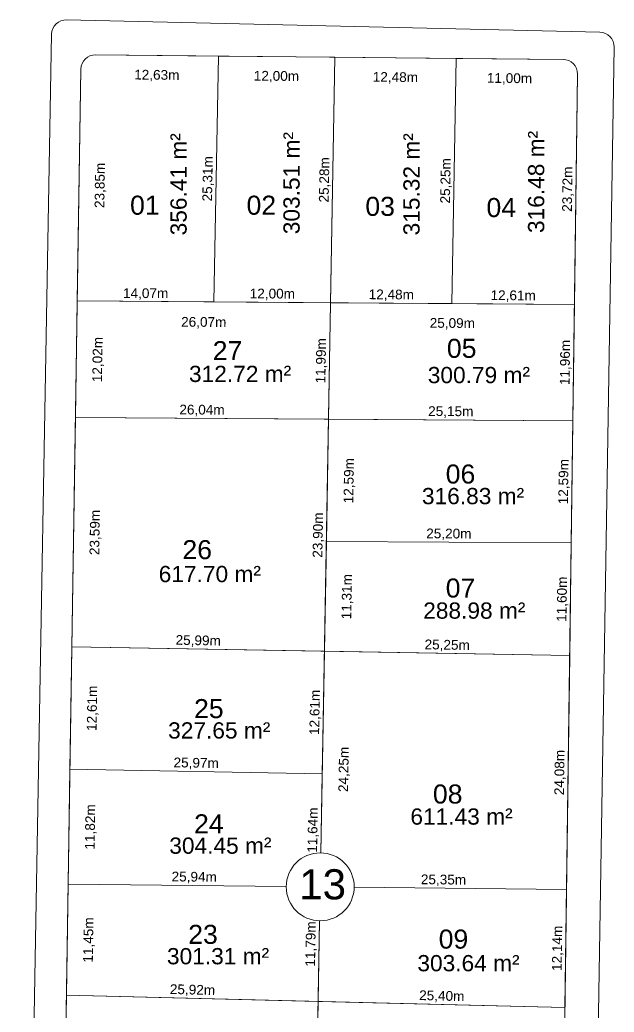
# Model space of a CAD drawing. Header units: metres. Extents: x 3808 to 8215, y 2374 to 6187.
# Drawn here: x 4691.3 to 4752.5, y 4696.6 to 4798.8 of the extents above; entities that cross this region are included whole.
import ezdxf
from ezdxf.enums import TextEntityAlignment as Align

# ---------------------------------------------------------------- set-up
doc = ezdxf.new("R2010")
doc.units = ezdxf.units.M
for name, color, linetype in [('Areas Lotes', 1, 'Continuous'), ('Calçada', 8, 'Continuous'), ('COTAS', 7, 'Continuous'), ('Lote', 7, 'Continuous'), ('Nº Lote', 7, 'Continuous'), ('Nº. quadra', 7, 'Continuous'), ('quadras', 7, 'Continuous')]:
    doc.layers.add(name, color=color, linetype=linetype)
doc.styles.add('Arial', font='arial.ttf')
doc.dimstyles.new('Copy(2) of ISO-25', dxfattribs={"dimtxt": 1, "dimasz": 2.5, "dimexe": 1.25, "dimexo": 0.625, "dimgap": 0.2, "dimtad": 1, "dimtoh": 1, "dimlfac": 1, "dimzin": 1, "dimtxsty": 'Arial', "dimblk": 'NONE', "dimcen": 0, "dimse1": 1, "dimse2": 1, "dimsd1": 1, "dimsd2": 1, "dimclrt": 256, "dimaunit": 1, "dimadec": 3, "dimazin": 0, "dimtfac": 1, "dimtmove": 0, "dimatfit": 3, "dimldrblk": 'NONE', "dimfxl": 1, "dimtolj": 1, "dimtzin": 0, "dimarcsym": 0})

# ---------------------------------------------------------------- blocks, each defined once
blk = doc.blocks.new('*D3574')
at = {"layer": 'Defpoints', "color": 0, "linetype": 'Continuous', "transparency": 16777216}
for p in [(4747.41, 4697.11), (4747.41, 4697.11), (4747.25, 4685.35)]:
    blk.add_point(p, dxfattribs=at)
at = {"layer": 'COTAS', "linetype": 'Continuous', "lineweight": 5, "transparency": 16777216, "insert": (4746.53, 4691.24), "char_height": 1, "attachment_point": 5, "rotation": 89.2274, "style": 'Arial'}
blk.add_mtext('\\A1;11,76m', dxfattribs=at)
blk = doc.blocks.new('_None')
blk = doc.blocks.new('*D3575')
at = {"layer": 'Defpoints', "color": 0, "linetype": 'Continuous', "transparency": 16777216}
for p in [(4747.57, 4709.24), (4747.57, 4709.24), (4747.41, 4697.11)]:
    blk.add_point(p, dxfattribs=at)
at = {"layer": 'COTAS', "linetype": 'Continuous', "lineweight": 5, "transparency": 16777216, "insert": (4746.69, 4703.19), "char_height": 1, "attachment_point": 5, "rotation": 89.2274, "style": 'Arial'}
blk.add_mtext('\\A1;12,14m', dxfattribs=at)
blk = doc.blocks.new('*D3576')
at = {"layer": 'Defpoints', "color": 0, "linetype": 'Continuous', "transparency": 16777216}
for p in [(4747.9, 4733.32), (4747.9, 4733.32), (4747.57, 4709.24)]:
    blk.add_point(p, dxfattribs=at)
at = {"layer": 'COTAS', "linetype": 'Continuous', "lineweight": 5, "transparency": 16777216, "insert": (4746.93, 4721.29), "char_height": 1, "attachment_point": 5, "rotation": 89.2274, "style": 'Arial'}
blk.add_mtext('\\A1;24,08m', dxfattribs=at)
blk = doc.blocks.new('*D3577')
at = {"layer": 'Defpoints', "color": 0, "linetype": 'Continuous', "transparency": 16777216}
for p in [(4748.05, 4744.92), (4748.05, 4744.92), (4747.9, 4733.32)]:
    blk.add_point(p, dxfattribs=at)
at = {"layer": 'COTAS', "linetype": 'Continuous', "lineweight": 5, "transparency": 16777216, "insert": (4747.18, 4739.13), "char_height": 1, "attachment_point": 5, "rotation": 89.2274, "style": 'Arial'}
blk.add_mtext('\\A1;11,60m', dxfattribs=at)
blk = doc.blocks.new('*D3578')
at = {"layer": 'Defpoints', "color": 0, "linetype": 'Continuous', "transparency": 16777216}
for p in [(4748.22, 4757.51), (4748.22, 4757.51), (4748.05, 4744.92)]:
    blk.add_point(p, dxfattribs=at)
at = {"layer": 'COTAS', "linetype": 'Continuous', "lineweight": 5, "transparency": 16777216, "insert": (4747.34, 4751.23), "char_height": 1, "attachment_point": 5, "rotation": 89.2274, "style": 'Arial'}
blk.add_mtext('\\A1;12,59m', dxfattribs=at)
blk = doc.blocks.new('*D3579')
at = {"layer": 'Defpoints', "color": 0, "linetype": 'Continuous', "transparency": 16777216}
for p in [(4748.39, 4769.47), (4748.39, 4769.47), (4748.22, 4757.51)]:
    blk.add_point(p, dxfattribs=at)
at = {"layer": 'COTAS', "linetype": 'Continuous', "lineweight": 5, "transparency": 16777216, "insert": (4747.5, 4763.5), "char_height": 1, "attachment_point": 5, "rotation": 89.2274, "style": 'Arial'}
blk.add_mtext('\\A1;11,96m', dxfattribs=at)
blk = doc.blocks.new('*D3580')
at = {"layer": 'Defpoints', "color": 0, "linetype": 'Continuous', "transparency": 16777216}
for p in [(4748.71, 4793.18), (4748.71, 4793.18), (4748.39, 4769.47)]:
    blk.add_point(p, dxfattribs=at)
at = {"layer": 'COTAS', "linetype": 'Continuous', "lineweight": 5, "transparency": 16777216, "insert": (4747.74, 4781.34), "char_height": 1, "attachment_point": 5, "rotation": 89.2274, "style": 'Arial'}
blk.add_mtext('\\A1;23,72m', dxfattribs=at)
blk = doc.blocks.new('*D3581')
at = {"layer": 'Defpoints', "color": 0, "linetype": 'Continuous', "transparency": 16777216}
for p in [(4699.11, 4795.16), (4711.74, 4795.04), (4711.71, 4792.16)]:
    blk.add_point(p, dxfattribs=at)
at = {"layer": 'COTAS', "linetype": 'Continuous', "lineweight": 5, "transparency": 16777216, "insert": (4705.41, 4793.02), "char_height": 1, "attachment_point": 5, "rotation": 359.4531, "style": 'Arial'}
blk.add_mtext('\\A1;12,63m', dxfattribs=at)
blk = doc.blocks.new('*D3582')
at = {"layer": 'Defpoints', "color": 0, "linetype": 'Continuous', "transparency": 16777216}
for p in [(4711.74, 4795.04), (4723.74, 4794.93), (4723.71, 4792.05)]:
    blk.add_point(p, dxfattribs=at)
at = {"layer": 'COTAS', "linetype": 'Continuous', "lineweight": 5, "transparency": 16777216, "insert": (4717.72, 4792.91), "char_height": 1, "attachment_point": 5, "rotation": 359.4531, "style": 'Arial'}
blk.add_mtext('\\A1;12,00m', dxfattribs=at)
blk = doc.blocks.new('*D3583')
at = {"layer": 'Defpoints', "color": 0, "linetype": 'Continuous', "transparency": 16777216}
for p in [(4723.74, 4794.93), (4736.22, 4794.81), (4736.19, 4791.93)]:
    blk.add_point(p, dxfattribs=at)
at = {"layer": 'COTAS', "linetype": 'Continuous', "lineweight": 5, "transparency": 16777216, "insert": (4729.96, 4792.79), "char_height": 1, "attachment_point": 5, "rotation": 359.4531, "style": 'Arial'}
blk.add_mtext('\\A1;12,48m', dxfattribs=at)
blk = doc.blocks.new('*D3584')
at = {"layer": 'Defpoints', "color": 0, "linetype": 'Continuous', "transparency": 16777216}
for p in [(4736.22, 4794.81), (4747.22, 4794.7), (4747.19, 4791.82)]:
    blk.add_point(p, dxfattribs=at)
at = {"layer": 'COTAS', "linetype": 'Continuous', "lineweight": 5, "transparency": 16777216, "insert": (4741.7, 4792.68), "char_height": 1, "attachment_point": 5, "rotation": 359.4531, "style": 'Arial'}
blk.add_mtext('\\A1;11,00m', dxfattribs=at)
blk = doc.blocks.new('*D3585')
at = {"layer": 'Defpoints', "color": 0, "linetype": 'Continuous', "transparency": 16777216}
for p in [(4711.74, 4795.04), (4711.29, 4769.74), (4711.29, 4769.74)]:
    blk.add_point(p, dxfattribs=at)
at = {"layer": 'COTAS', "linetype": 'Continuous', "lineweight": 5, "transparency": 16777216, "insert": (4710.72, 4782.41), "char_height": 1, "attachment_point": 5, "rotation": 88.9822, "style": 'Arial'}
blk.add_mtext('\\A1;25,31m', dxfattribs=at)
blk = doc.blocks.new('*D3586')
at = {"layer": 'Defpoints', "color": 0, "linetype": 'Continuous', "transparency": 16777216}
for p in [(4723.74, 4794.93), (4723.29, 4769.65), (4723.29, 4769.65)]:
    blk.add_point(p, dxfattribs=at)
at = {"layer": 'COTAS', "linetype": 'Continuous', "lineweight": 5, "transparency": 16777216, "insert": (4722.72, 4782.3), "char_height": 1, "attachment_point": 5, "rotation": 88.9816, "style": 'Arial'}
blk.add_mtext('\\A1;25,28m', dxfattribs=at)
blk = doc.blocks.new('*D3587')
at = {"layer": 'Defpoints', "color": 0, "linetype": 'Continuous', "transparency": 16777216}
for p in [(4736.22, 4794.81), (4735.77, 4769.56), (4735.77, 4769.56)]:
    blk.add_point(p, dxfattribs=at)
at = {"layer": 'COTAS', "linetype": 'Continuous', "lineweight": 5, "transparency": 16777216, "insert": (4735.2, 4782.2), "char_height": 1, "attachment_point": 5, "rotation": 88.9816, "style": 'Arial'}
blk.add_mtext('\\A1;25,25m', dxfattribs=at)
blk = doc.blocks.new('*D3588')
at = {"layer": 'Defpoints', "color": 0, "linetype": 'Continuous', "transparency": 16777216}
for p in [(4697.22, 4769.84), (4711.29, 4769.84), (4711.29, 4769.74)]:
    blk.add_point(p, dxfattribs=at)
at = {"layer": 'COTAS', "linetype": 'Continuous', "lineweight": 5, "transparency": 16777216, "insert": (4704.26, 4770.54), "char_height": 1, "attachment_point": 5, "style": 'Arial'}
blk.add_mtext('\\A1;14,07m', dxfattribs=at)
blk = doc.blocks.new('*D3589')
at = {"layer": 'Defpoints', "color": 0, "linetype": 'Continuous', "transparency": 16777216}
for p in [(4711.29, 4769.74), (4723.29, 4769.65), (4723.29, 4769.65)]:
    blk.add_point(p, dxfattribs=at)
at = {"layer": 'COTAS', "linetype": 'Continuous', "lineweight": 5, "transparency": 16777216, "insert": (4717.3, 4770.5), "char_height": 1, "attachment_point": 5, "rotation": 359.5816, "style": 'Arial'}
blk.add_mtext('\\A1;12,00m', dxfattribs=at)
blk = doc.blocks.new('*D3590')
at = {"layer": 'Defpoints', "color": 0, "linetype": 'Continuous', "transparency": 16777216}
for p in [(4723.29, 4769.65), (4735.77, 4769.56), (4735.77, 4769.56)]:
    blk.add_point(p, dxfattribs=at)
at = {"layer": 'COTAS', "linetype": 'Continuous', "lineweight": 5, "transparency": 16777216, "insert": (4729.54, 4770.41), "char_height": 1, "attachment_point": 5, "rotation": 359.5816, "style": 'Arial'}
blk.add_mtext('\\A1;12,48m', dxfattribs=at)
blk = doc.blocks.new('*D3591')
at = {"layer": 'Defpoints', "color": 0, "linetype": 'Continuous', "transparency": 16777216}
for p in [(4735.77, 4769.56), (4748.39, 4769.47), (4748.39, 4769.47)]:
    blk.add_point(p, dxfattribs=at)
at = {"layer": 'COTAS', "linetype": 'Continuous', "lineweight": 5, "transparency": 16777216, "insert": (4742.08, 4770.32), "char_height": 1, "attachment_point": 5, "rotation": 359.5816, "style": 'Arial'}
blk.add_mtext('\\A1;12,61m', dxfattribs=at)
blk = doc.blocks.new('*D3592')
at = {"layer": 'Defpoints', "color": 0, "linetype": 'Continuous', "transparency": 16777216}
for p in [(4697.6, 4793.69), (4700.62, 4793.64), (4697.22, 4769.84)]:
    blk.add_point(p, dxfattribs=at)
at = {"layer": 'COTAS', "linetype": 'Continuous', "lineweight": 5, "transparency": 16777216, "insert": (4699.63, 4781.73), "char_height": 1, "attachment_point": 5, "rotation": 89.101, "style": 'Arial'}
blk.add_mtext('\\A1;23,85m', dxfattribs=at)
blk = doc.blocks.new('*D3593')
at = {"layer": 'Defpoints', "color": 0, "linetype": 'Continuous', "transparency": 16777216}
for p in [(4697.04, 4757.83), (4723.08, 4757.67), (4723.08, 4757.67)]:
    blk.add_point(p, dxfattribs=at)
at = {"layer": 'COTAS', "linetype": 'Continuous', "lineweight": 5, "transparency": 16777216, "insert": (4710.06, 4758.55), "char_height": 1, "attachment_point": 5, "rotation": 359.6449, "style": 'Arial'}
blk.add_mtext('\\A1;26,04m', dxfattribs=at)
blk = doc.blocks.new('*D3594')
at = {"layer": 'Defpoints', "color": 0, "linetype": 'Continuous', "transparency": 16777216}
for p in [(4723.08, 4757.67), (4748.22, 4757.51), (4748.22, 4757.51)]:
    blk.add_point(p, dxfattribs=at)
at = {"layer": 'COTAS', "linetype": 'Continuous', "lineweight": 5, "transparency": 16777216, "insert": (4735.66, 4758.39), "char_height": 1, "attachment_point": 5, "rotation": 359.6449, "style": 'Arial'}
blk.add_mtext('\\A1;25,15m', dxfattribs=at)
blk = doc.blocks.new('*D3595')
at = {"layer": 'Defpoints', "color": 0, "linetype": 'Continuous', "transparency": 16777216}
for p in [(4723.29, 4769.65), (4723.29, 4769.65), (4723.08, 4757.67)]:
    blk.add_point(p, dxfattribs=at)
at = {"layer": 'COTAS', "linetype": 'Continuous', "lineweight": 5, "transparency": 16777216, "insert": (4722.38, 4763.67), "char_height": 1, "attachment_point": 5, "rotation": 88.9816, "style": 'Arial'}
blk.add_mtext('\\A1;11,99m', dxfattribs=at)
blk = doc.blocks.new('*D3596')
at = {"layer": 'Defpoints', "color": 0, "linetype": 'Continuous', "transparency": 16777216}
for p in [(4697.22, 4769.84), (4697.04, 4757.83), (4700.1, 4757.78)]:
    blk.add_point(p, dxfattribs=at)
at = {"layer": 'COTAS', "linetype": 'Continuous', "lineweight": 5, "transparency": 16777216, "insert": (4699.39, 4763.8), "char_height": 1, "attachment_point": 5, "rotation": 89.101, "style": 'Arial'}
blk.add_mtext('\\A1;12,02m', dxfattribs=at)
blk = doc.blocks.new('*D3597')
at = {"layer": 'Defpoints', "color": 0, "linetype": 'Continuous', "transparency": 16777216}
for p in [(4697.22, 4769.84), (4723.29, 4769.65), (4723.27, 4766.68)]:
    blk.add_point(p, dxfattribs=at)
at = {"layer": 'COTAS', "linetype": 'Continuous', "lineweight": 5, "transparency": 16777216, "insert": (4710.24, 4767.58), "char_height": 1, "attachment_point": 5, "rotation": 359.5816, "style": 'Arial'}
blk.add_mtext('\\A1;26,07m', dxfattribs=at)
blk = doc.blocks.new('*D3598')
at = {"layer": 'Defpoints', "color": 0, "linetype": 'Continuous', "transparency": 16777216}
for p in [(4723.29, 4769.65), (4748.39, 4769.47), (4748.36, 4766.58)]:
    blk.add_point(p, dxfattribs=at)
at = {"layer": 'COTAS', "linetype": 'Continuous', "lineweight": 5, "transparency": 16777216, "insert": (4735.82, 4767.47), "char_height": 1, "attachment_point": 5, "rotation": 359.5816, "style": 'Arial'}
blk.add_mtext('\\A1;25,09m', dxfattribs=at)
blk = doc.blocks.new('*D3599')
at = {"layer": 'Defpoints', "color": 0, "linetype": 'Continuous', "transparency": 16777216}
for p in [(4697.04, 4757.83), (4696.67, 4734.24), (4699.73, 4734.19)]:
    blk.add_point(p, dxfattribs=at)
at = {"layer": 'COTAS', "linetype": 'Continuous', "lineweight": 5, "transparency": 16777216, "insert": (4699.11, 4746), "char_height": 1, "attachment_point": 5, "rotation": 89.101, "style": 'Arial'}
blk.add_mtext('\\A1;23,59m', dxfattribs=at)
blk = doc.blocks.new('*D3600')
at = {"layer": 'Defpoints', "color": 0, "linetype": 'Continuous', "transparency": 16777216}
for p in [(4696.67, 4734.24), (4696.47, 4721.63), (4699.53, 4721.58)]:
    blk.add_point(p, dxfattribs=at)
at = {"layer": 'COTAS', "linetype": 'Continuous', "lineweight": 5, "transparency": 16777216, "insert": (4698.83, 4727.9), "char_height": 1, "attachment_point": 5, "rotation": 89.101, "style": 'Arial'}
blk.add_mtext('\\A1;12,61m', dxfattribs=at)
blk = doc.blocks.new('*D3601')
at = {"layer": 'Defpoints', "color": 0, "linetype": 'Continuous', "transparency": 16777216}
for p in [(4696.47, 4721.63), (4696.28, 4709.81), (4699.34, 4709.76)]:
    blk.add_point(p, dxfattribs=at)
at = {"layer": 'COTAS', "linetype": 'Continuous', "lineweight": 5, "transparency": 16777216, "insert": (4698.63, 4715.69), "char_height": 1, "attachment_point": 5, "rotation": 89.101, "style": 'Arial'}
blk.add_mtext('\\A1;11,82m', dxfattribs=at)
blk = doc.blocks.new('*D3602')
at = {"layer": 'Defpoints', "color": 0, "linetype": 'Continuous', "transparency": 16777216}
for p in [(4696.28, 4709.81), (4696.1, 4698.37), (4699.16, 4698.32)]:
    blk.add_point(p, dxfattribs=at)
at = {"layer": 'COTAS', "linetype": 'Continuous', "lineweight": 5, "transparency": 16777216, "insert": (4698.45, 4704.05), "char_height": 1, "attachment_point": 5, "rotation": 89.101, "style": 'Arial'}
blk.add_mtext('\\A1;11,45m', dxfattribs=at)
blk = doc.blocks.new('*D3603')
at = {"layer": 'Defpoints', "color": 0, "linetype": 'Continuous', "transparency": 16777216}
for p in [(4696.1, 4698.37), (4695.91, 4686.39), (4698.98, 4686.34)]:
    blk.add_point(p, dxfattribs=at)
at = {"layer": 'COTAS', "linetype": 'Continuous', "lineweight": 5, "transparency": 16777216, "insert": (4698.27, 4692.34), "char_height": 1, "attachment_point": 5, "rotation": 89.101, "style": 'Arial'}
blk.add_mtext('\\A1;11,98m', dxfattribs=at)
blk = doc.blocks.new('*D3619')
at = {"layer": 'Defpoints', "color": 0, "linetype": 'Continuous', "transparency": 16777216}
for p in [(4722.01, 4697.73), (4722.01, 4697.73), (4721.8, 4685.86)]:
    blk.add_point(p, dxfattribs=at)
at = {"layer": 'COTAS', "linetype": 'Continuous', "lineweight": 5, "transparency": 16777216, "insert": (4721.11, 4691.81), "char_height": 1, "attachment_point": 5, "rotation": 88.9816, "style": 'Arial'}
blk.add_mtext('\\A1;11,87m', dxfattribs=at)
blk = doc.blocks.new('*D3620')
at = {"layer": 'Defpoints', "color": 0, "linetype": 'Continuous', "transparency": 16777216}
for p in [(4722.22, 4709.52), (4722.22, 4709.52), (4722.01, 4697.73)]:
    blk.add_point(p, dxfattribs=at)
at = {"layer": 'COTAS', "linetype": 'Continuous', "lineweight": 5, "transparency": 16777216, "insert": (4721.32, 4703.64), "char_height": 1, "attachment_point": 5, "rotation": 88.9816, "style": 'Arial'}
blk.add_mtext('\\A1;11,79m', dxfattribs=at)
blk = doc.blocks.new('*D3621')
at = {"layer": 'Defpoints', "color": 0, "linetype": 'Continuous', "transparency": 16777216}
for p in [(4722.43, 4721.16), (4722.43, 4721.16), (4722.22, 4709.52)]:
    blk.add_point(p, dxfattribs=at)
at = {"layer": 'COTAS', "linetype": 'Continuous', "lineweight": 5, "transparency": 16777216, "insert": (4721.53, 4715.36), "char_height": 1, "attachment_point": 5, "rotation": 88.9816, "style": 'Arial'}
blk.add_mtext('\\A1;11,64m', dxfattribs=at)
blk = doc.blocks.new('*D3622')
at = {"layer": 'Defpoints', "color": 0, "linetype": 'Continuous', "transparency": 16777216}
for p in [(4722.65, 4733.77), (4722.65, 4733.77), (4722.43, 4721.16)]:
    blk.add_point(p, dxfattribs=at)
at = {"layer": 'COTAS', "linetype": 'Continuous', "lineweight": 5, "transparency": 16777216, "insert": (4721.74, 4727.48), "char_height": 1, "attachment_point": 5, "rotation": 88.9816, "style": 'Arial'}
blk.add_mtext('\\A1;12,61m', dxfattribs=at)
blk = doc.blocks.new('*D3623')
at = {"layer": 'Defpoints', "color": 0, "linetype": 'Continuous', "transparency": 16777216}
for p in [(4723.08, 4757.67), (4723.08, 4757.67), (4722.65, 4733.77)]:
    blk.add_point(p, dxfattribs=at)
at = {"layer": 'COTAS', "linetype": 'Continuous', "lineweight": 5, "transparency": 16777216, "insert": (4722.07, 4745.73), "char_height": 1, "attachment_point": 5, "rotation": 88.9816, "style": 'Arial'}
blk.add_mtext('\\A1;23,90m', dxfattribs=at)
blk = doc.blocks.new('*D3624')
at = {"layer": 'Defpoints', "color": 0, "linetype": 'Continuous', "transparency": 16777216}
for p in [(4723.08, 4757.67), (4722.85, 4745.08), (4725.94, 4745.03)]:
    blk.add_point(p, dxfattribs=at)
at = {"layer": 'COTAS', "linetype": 'Continuous', "lineweight": 5, "transparency": 16777216, "insert": (4725.25, 4751.33), "char_height": 1, "attachment_point": 5, "rotation": 88.9816, "style": 'Arial'}
blk.add_mtext('\\A1;12,59m', dxfattribs=at)
blk = doc.blocks.new('*D3625')
at = {"layer": 'Defpoints', "color": 0, "linetype": 'Continuous', "transparency": 16777216}
for p in [(4722.85, 4745.08), (4722.65, 4733.77), (4725.74, 4733.72)]:
    blk.add_point(p, dxfattribs=at)
at = {"layer": 'COTAS', "linetype": 'Continuous', "lineweight": 5, "transparency": 16777216, "insert": (4725.04, 4739.39), "char_height": 1, "attachment_point": 5, "rotation": 88.9816, "style": 'Arial'}
blk.add_mtext('\\A1;11,31m', dxfattribs=at)
blk = doc.blocks.new('*D3626')
at = {"layer": 'Defpoints', "color": 0, "linetype": 'Continuous', "transparency": 16777216}
for p in [(4722.65, 4733.77), (4722.22, 4709.52), (4725.31, 4709.47)]:
    blk.add_point(p, dxfattribs=at)
at = {"layer": 'COTAS', "linetype": 'Continuous', "lineweight": 5, "transparency": 16777216, "insert": (4724.72, 4721.61), "char_height": 1, "attachment_point": 5, "rotation": 88.9816, "style": 'Arial'}
blk.add_mtext('\\A1;24,25m', dxfattribs=at)
blk = doc.blocks.new('*D3627')
at = {"layer": 'Defpoints', "color": 0, "linetype": 'Continuous', "transparency": 16777216}
for p in [(4696.67, 4734.24), (4722.65, 4733.77), (4722.65, 4733.77)]:
    blk.add_point(p, dxfattribs=at)
at = {"layer": 'COTAS', "linetype": 'Continuous', "lineweight": 5, "transparency": 16777216, "insert": (4709.67, 4734.81), "char_height": 1, "attachment_point": 5, "rotation": 358.971, "style": 'Arial'}
blk.add_mtext('\\A1;25,99m', dxfattribs=at)
blk = doc.blocks.new('*D3628')
at = {"layer": 'Defpoints', "color": 0, "linetype": 'Continuous', "transparency": 16777216}
for p in [(4722.65, 4733.77), (4747.9, 4733.32), (4747.9, 4733.32)]:
    blk.add_point(p, dxfattribs=at)
at = {"layer": 'COTAS', "linetype": 'Continuous', "lineweight": 5, "transparency": 16777216, "insert": (4735.29, 4734.35), "char_height": 1, "attachment_point": 5, "rotation": 358.971, "style": 'Arial'}
blk.add_mtext('\\A1;25,25m', dxfattribs=at)
blk = doc.blocks.new('*D3629')
at = {"layer": 'Defpoints', "color": 0, "linetype": 'Continuous', "transparency": 16777216}
for p in [(4722.85, 4745.08), (4722.85, 4745.08), (4748.05, 4744.92)]:
    blk.add_point(p, dxfattribs=at)
at = {"layer": 'COTAS', "linetype": 'Continuous', "lineweight": 5, "transparency": 16777216, "insert": (4735.46, 4745.8), "char_height": 1, "attachment_point": 5, "rotation": 359.6449, "style": 'Arial'}
blk.add_mtext('\\A1;25,20m', dxfattribs=at)
blk = doc.blocks.new('*D3630')
at = {"layer": 'Defpoints', "color": 0, "linetype": 'Continuous', "transparency": 16777216}
for p in [(4696.47, 4721.63), (4696.47, 4721.63), (4722.43, 4721.16)]:
    blk.add_point(p, dxfattribs=at)
at = {"layer": 'COTAS', "linetype": 'Continuous', "lineweight": 5, "transparency": 16777216, "insert": (4709.46, 4722.2), "char_height": 1, "attachment_point": 5, "rotation": 358.971, "style": 'Arial'}
blk.add_mtext('\\A1;25,97m', dxfattribs=at)
blk = doc.blocks.new('*D3631')
at = {"layer": 'Defpoints', "color": 0, "linetype": 'Continuous', "transparency": 16777216}
for p in [(4696.28, 4709.81), (4696.28, 4709.81), (4722.22, 4709.52)]:
    blk.add_point(p, dxfattribs=at)
at = {"layer": 'COTAS', "linetype": 'Continuous', "lineweight": 5, "transparency": 16777216, "insert": (4709.26, 4710.47), "char_height": 1, "attachment_point": 5, "rotation": 359.3622, "style": 'Arial'}
blk.add_mtext('\\A1;25,94m', dxfattribs=at)
blk = doc.blocks.new('*D3632')
at = {"layer": 'Defpoints', "color": 0, "linetype": 'Continuous', "transparency": 16777216}
for p in [(4722.22, 4709.52), (4747.57, 4709.24), (4747.57, 4709.24)]:
    blk.add_point(p, dxfattribs=at)
at = {"layer": 'COTAS', "linetype": 'Continuous', "lineweight": 5, "transparency": 16777216, "insert": (4734.91, 4710.18), "char_height": 1, "attachment_point": 5, "rotation": 359.3622, "style": 'Arial'}
blk.add_mtext('\\A1;25,35m', dxfattribs=at)
blk = doc.blocks.new('*D3633')
at = {"layer": 'Defpoints', "color": 0, "linetype": 'Continuous', "transparency": 16777216}
for p in [(4696.1, 4698.37), (4722.01, 4697.73), (4722.01, 4697.73)]:
    blk.add_point(p, dxfattribs=at)
at = {"layer": 'COTAS', "linetype": 'Continuous', "lineweight": 5, "transparency": 16777216, "insert": (4709.08, 4698.85), "char_height": 1, "attachment_point": 5, "rotation": 358.593, "style": 'Arial'}
blk.add_mtext('\\A1;25,92m', dxfattribs=at)
blk = doc.blocks.new('*D3634')
at = {"layer": 'Defpoints', "color": 0, "linetype": 'Continuous', "transparency": 16777216}
for p in [(4722.01, 4697.73), (4747.41, 4697.11), (4747.41, 4697.11)]:
    blk.add_point(p, dxfattribs=at)
at = {"layer": 'COTAS', "linetype": 'Continuous', "lineweight": 5, "transparency": 16777216, "insert": (4734.73, 4698.22), "char_height": 1, "attachment_point": 5, "rotation": 358.593, "style": 'Arial'}
blk.add_mtext('\\A1;25,40m', dxfattribs=at)

msp = doc.modelspace()

# ---------------------------------------------------------------- linework, layer by layer
at = {"layer": 'Calçada', "linetype": 'Continuous', "lineweight": 5}
for p, q in [((4751.005, 4797.495), (4696.121, 4798.771)), ((4694.587, 4797.298), (4691.315, 4612.255)), ((4752.47, 4795.972), (4749.498, 4610.913))]:
    msp.add_line(p, q, dxfattribs=at)
for centre, start, end in [((4696.087, 4797.272), 88.66834, 178.98717), ((4750.97, 4795.996), 359.08008, 88.66834)]:
    msp.add_arc(centre, 1.5, start, end, dxfattribs=at)
at = {"layer": 'Lote', "linetype": 'Continuous', "lineweight": 5}
msp.add_line((4711.742, 4795.043), (4711.292, 4769.739), dxfattribs=at)
at = {"layer": 'Lote', "lineweight": 5}
for p, q in [((4723.741, 4794.928), (4722.285, 4713.019)), ((4736.221, 4794.809), (4735.772, 4769.561)), ((4748.386, 4769.468), (4697.225, 4769.842)), ((4697.036, 4757.827), (4748.224, 4757.509)), ((4722.855, 4745.08), (4748.055, 4744.924)), ((4696.666, 4734.24), (4747.898, 4733.32)), ((4696.468, 4721.63), (4722.43, 4721.164)), ((4696.283, 4709.812), (4718.727, 4709.563)), ((4725.718, 4709.485), (4747.573, 4709.242)), ((4722.161, 4706.029), (4720.509, 4613.088)), ((4747.41, 4697.107), (4696.103, 4698.367))]:
    msp.add_line(p, q, dxfattribs=at)
at = {"layer": 'Lote', "linetype": 'Continuous', "lineweight": 5, "flags": 128}
for points in [[(4711.742, 4795.043), (4699.113, 4795.163, 0.4124147), (4697.599, 4793.687), (4697.225, 4769.842), (4711.292, 4769.739)], [(4748.386, 4769.468), (4748.705, 4793.184, 0.415368), (4747.22, 4794.704), (4736.221, 4794.809), (4735.772, 4769.561)]]:
    msp.add_lwpolyline(points, format="xyb", close=True, dxfattribs=at)
for points in [[(4711.292, 4769.739), (4723.292, 4769.652), (4723.741, 4794.928), (4711.742, 4795.043)], [(4736.221, 4794.809), (4723.741, 4794.928), (4723.292, 4769.652), (4735.772, 4769.561)], [(4723.079, 4757.665), (4723.292, 4769.652), (4697.225, 4769.842), (4697.036, 4757.827)], [(4748.224, 4757.509), (4748.386, 4769.468), (4723.292, 4769.652), (4723.079, 4757.665)], [(4722.654, 4733.774), (4723.079, 4757.665), (4697.036, 4757.827), (4696.666, 4734.24)], [(4723.079, 4757.665), (4722.855, 4745.08), (4748.055, 4744.924), (4748.224, 4757.509)], [(4747.898, 4733.32), (4748.055, 4744.924), (4722.855, 4745.08), (4722.654, 4733.774)], [(4696.666, 4734.24), (4696.468, 4721.63), (4722.43, 4721.164), (4722.654, 4733.774)], [(4696.103, 4698.367), (4695.915, 4686.386), (4721.802, 4685.863), (4722.013, 4697.731)], [(4722.013, 4697.731), (4721.802, 4685.863), (4747.251, 4685.348), (4747.41, 4697.107)]]:
    msp.add_lwpolyline(points, close=True, dxfattribs=at)
for points in [[(4725.718, 4709.485), (4747.573, 4709.242), (4747.898, 4733.32), (4722.654, 4733.774), (4722.285, 4713.019)], [(4722.285, 4713.019), (4722.43, 4721.164), (4696.468, 4721.63), (4696.283, 4709.812), (4718.727, 4709.563)], [(4718.727, 4709.563), (4696.283, 4709.812), (4696.103, 4698.367), (4722.013, 4697.731), (4722.161, 4706.029)], [(4722.161, 4706.029), (4722.013, 4697.731), (4747.41, 4697.107), (4747.573, 4709.242), (4725.718, 4709.485)]]:
    msp.add_lwpolyline(points, dxfattribs=at)
at = {"layer": 'Nº. quadra', "lineweight": 5}
msp.add_circle((4722.223, 4709.524), 3.496, dxfattribs=at)
at = {"layer": 'quadras', "lineweight": 5}
for p, q in [((4747.22, 4794.704), (4699.113, 4795.163)), ((4697.599, 4793.687), (4694.799, 4615.248)), ((4746.288, 4613.931), (4748.705, 4793.184))]:
    msp.add_line(p, q, dxfattribs=at)
at = {"layer": 'quadras', "linetype": 'Continuous', "lineweight": 5, "flags": 128}
msp.add_lwpolyline([(4694.799, 4615.248, 0.4111268), (4696.259, 4613.725), (4744.749, 4612.452, 0.4179547), (4746.288, 4613.931), (4748.705, 4793.184, 0.415368), (4747.22, 4794.704), (4699.113, 4795.163, 0.4124147), (4697.599, 4793.687)], format="xyb", close=True, dxfattribs=at)
at = {"layer": 'quadras', "lineweight": 5}
for centre, start, end in [((4699.099, 4793.663), 89.4531, 179.10098), ((4747.205, 4793.204), 359.22736, 89.4531)]:
    msp.add_arc(centre, 1.5, start, end, dxfattribs=at)

# ---------------------------------------------------------------- texts
at = {"layer": 'Areas Lotes', "linetype": 'Continuous', "lineweight": 5, "style": 'Arial'}
for s, p in [('356.41 m²', (4708.481, 4776.584)), ('303.51 m²', (4720.107, 4776.704)), ('315.32 m²', (4732.452, 4776.584)), ('316.48 m²', (4745.276, 4776.824))]:
    msp.add_text(s, height=1.6726, rotation=90, dxfattribs=at).set_placement(p)
for s, p in [('312.72 m²', (4708.72, 4761.49)), ('300.79 m²', (4733.291, 4761.371)), ('316.83 m²', (4732.691, 4748.912)), ('617.70 m²', (4705.604, 4740.886)), ('288.98 m²', (4732.82, 4737.126)), ('327.65 m²', (4706.572, 4724.788)), ('611.43 m²', (4731.502, 4715.923)), ('304.45 m²', (4706.692, 4712.928)), ('301.31 m²', (4706.452, 4701.548)), ('303.64 m²', (4732.221, 4700.829))]:
    msp.add_text(s, height=1.6726, dxfattribs=at).set_placement(p)
at = {"layer": 'Nº Lote', "linetype": 'Continuous', "lineweight": 5, "style": 'Arial'}
for s, p in [('01', (4704.179, 4778.711)), ('02', (4716.165, 4778.711)), ('03', (4728.39, 4778.592)), ('04', (4740.855, 4778.472)), ('27', (4712.684, 4763.739)), ('05', (4736.78, 4763.977)), ('06', (4736.66, 4751.039)), ('26', (4709.567, 4743.254)), ('07', (4736.66, 4739.3)), ('25', (4710.766, 4726.89)), ('08', (4735.342, 4718.096)), ('24', (4710.766, 4715.03)), ('23', (4710.166, 4703.65)), ('09', (4735.937, 4703.163))]:
    msp.add_text(s, height=1.96, dxfattribs=at).set_placement(p, align=Align.CENTER)
at = {"layer": 'Nº. quadra', "lineweight": 5, "style": 'Arial'}
msp.add_text('13', height=3.1039, dxfattribs=at).set_placement((4720.058, 4708.23))

# ---------------------------------------------------------------- dimensions: what is measured, and where the dimension line sits
at = {"layer": 'COTAS', "linetype": 'Continuous', "lineweight": 5}
for p1, p2, distance, picture, middle in [((4699.113, 4795.163), (4711.742, 4795.043), -2.879, '*D3581', (4705.407, 4793.025)), ((4711.742, 4795.043), (4711.292, 4769.739), 0, '*D3585', (4710.716, 4782.405)), ((4723.741, 4794.928), (4723.292, 4769.652), 0, '*D3586', (4722.716, 4782.304)), ((4736.221, 4794.809), (4735.772, 4769.561), 0, '*D3587', (4735.196, 4782.199)), ((4697.225, 4769.842), (4697.599, 4793.687), -3.022, '*D3592', (4699.632, 4781.73)), ((4697.225, 4769.842), (4711.294, 4769.842), -0.103, '*D3588', (4704.259, 4770.54)), ((4711.292, 4769.739), (4723.292, 4769.652), 0, '*D3589', (4717.298, 4770.496)), ((4723.292, 4769.652), (4735.772, 4769.561), 0, '*D3590', (4729.538, 4770.407)), ((4735.772, 4769.561), (4748.386, 4769.468), 0, '*D3591', (4742.085, 4770.315)), ((4697.225, 4769.842), (4697.036, 4757.827), 3.061, '*D3596', (4699.39, 4763.799)), ((4697.225, 4769.842), (4723.292, 4769.652), -2.972, '*D3597', (4710.242, 4767.576)), ((4723.079, 4757.665), (4723.292, 4769.652), 0, '*D3595', (4722.384, 4763.673)), ((4723.292, 4769.652), (4748.386, 4769.468), -2.892, '*D3598', (4735.823, 4767.469)), ((4697.036, 4757.827), (4723.079, 4757.665), 0, '*D3593', (4710.062, 4758.547)), ((4723.079, 4757.665), (4748.224, 4757.509), 0, '*D3594', (4735.656, 4758.388)), ((4723.079, 4757.665), (4722.855, 4745.08), 3.084, '*D3624', (4725.249, 4751.332)), ((4748.055, 4744.924), (4722.855, 4745.08), 0, '*D3629', (4735.46, 4745.803)), ((4696.666, 4734.24), (4722.654, 4733.774), 0, '*D3627', (4709.674, 4734.808)), ((4722.654, 4733.774), (4747.898, 4733.32), 0, '*D3628', (4735.29, 4734.348)), ((4722.43, 4721.164), (4696.468, 4721.63), 0, '*D3630', (4709.463, 4722.198)), ((4722.223, 4709.524), (4696.283, 4709.812), 0, '*D3631', (4709.262, 4710.469)), ((4722.223, 4709.524), (4747.573, 4709.242), 0, '*D3632', (4734.907, 4710.184)), ((4696.103, 4698.367), (4722.013, 4697.731), 0, '*D3633', (4709.078, 4698.85)), ((4722.013, 4697.731), (4747.41, 4697.107), 0, '*D3634', (4734.731, 4698.22))]:
    dim = msp.add_aligned_dim(p1=p1, p2=p2, distance=distance, dimstyle='Copy(2) of ISO-25', override={"dimpost": 'm'}, dxfattribs=at)
    dim.commit()
    dim.dimension.update_dxf_attribs({"geometry": picture, "text_midpoint": middle})
for base, p1, p2, angle, picture, middle in [((4723.714, 4792.049), (4711.742, 4795.043), (4723.741, 4794.928), 179.4531, '*D3582', (4717.721, 4792.907)), ((4736.193, 4791.93), (4723.741, 4794.928), (4736.221, 4794.809), 179.4531, '*D3583', (4729.961, 4792.79)), ((4747.192, 4791.825), (4736.221, 4794.809), (4747.22, 4794.704), 179.4531, '*D3584', (4741.7, 4792.678)), ((4748.705, 4793.184), (4748.386, 4769.468), (4748.705, 4793.184), 269.22736, '*D3580', (4747.745, 4781.337)), ((4748.386, 4769.468), (4748.224, 4757.509), (4748.386, 4769.468), 269.22736, '*D3579', (4747.504, 4763.5)), ((4699.726, 4734.192), (4697.036, 4757.827), (4696.666, 4734.24), 89.10098, '*D3599', (4699.111, 4745.998)), ((4723.0786, 4757.6652), (4722.6539, 4733.7737), (4723.0786, 4757.6652), 268.98159, '*D3623', (4722.0654, 4745.7337)), ((4748.224, 4757.509), (4748.055, 4744.924), (4748.224, 4757.509), 269.22736, '*D3578', (4747.339, 4751.228)), ((4725.737, 4733.719), (4722.855, 4745.08), (4722.654, 4733.774), 88.98159, '*D3625', (4725.037, 4739.386)), ((4748.0545, 4744.9242), (4747.898, 4733.3203), (4748.0545, 4744.9242), 269.22736, '*D3577', (4747.1754, 4739.133)), ((4699.528, 4721.582), (4696.666, 4734.24), (4696.468, 4721.63), 89.10098, '*D3600', (4698.827, 4727.9)), ((4722.654, 4733.774), (4722.43, 4721.164), (4722.654, 4733.774), 268.98159, '*D3622', (4721.741, 4727.483)), ((4725.306, 4709.469), (4722.654, 4733.774), (4722.223, 4709.524), 88.98159, '*D3626', (4724.721, 4721.608)), ((4747.898, 4733.32), (4747.573, 4709.242), (4747.898, 4733.32), 269.22736, '*D3576', (4746.935, 4721.292)), ((4699.343, 4709.764), (4696.468, 4721.63), (4696.283, 4709.812), 89.10098, '*D3601', (4698.635, 4715.686)), ((4722.43, 4721.164), (4722.223, 4709.524), (4722.43, 4721.164), 268.98159, '*D3621', (4721.525, 4715.358)), ((4699.163, 4698.319), (4696.283, 4709.812), (4696.103, 4698.367), 89.10098, '*D3602', (4698.452, 4704.055)), ((4722.223, 4709.524), (4722.013, 4697.731), (4722.223, 4709.524), 268.98159, '*D3620', (4721.317, 4703.642)), ((4747.573, 4709.242), (4747.41, 4697.107), (4747.573, 4709.242), 269.22736, '*D3575', (4746.691, 4703.185)), ((4698.975, 4686.338), (4696.103, 4698.367), (4695.915, 4686.386), 89.10098, '*D3603', (4698.269, 4692.342)), ((4722.013, 4697.731), (4721.802, 4685.863), (4722.013, 4697.731), 268.98159, '*D3619', (4721.107, 4691.811)), ((4747.41, 4697.107), (4747.251, 4685.348), (4747.41, 4697.107), 269.22736, '*D3574', (4746.53, 4691.239))]:
    dim = msp.add_linear_dim(base=base, p1=p1, p2=p2, angle=angle, dimstyle='Copy(2) of ISO-25', override={"dimpost": 'm', "dimtmove": 1}, dxfattribs=at)
    dim.commit()
    dim.dimension.update_dxf_attribs({"geometry": picture, "text_midpoint": middle})

doc.saveas('drawing.dxf')
